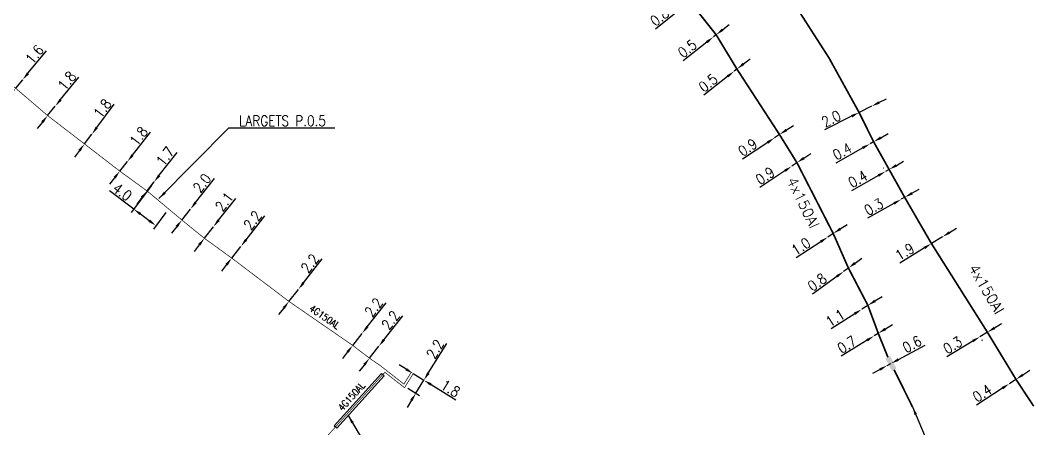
# Model space of a CAD drawing. Header units: millimetres. Extents: x 80000 to 81010, y 144000 to 145002.
# Drawn here: x 80078 to 80223.4, y 144837 to 144895.9 of the extents above; entities that cross this region are included whole.
import ezdxf
from ezdxf.enums import TextEntityAlignment as Align

# ---------------------------------------------------------------- set-up
doc = ezdxf.new("R2010")
doc.units = ezdxf.units.MM
doc.header["$PDMODE"] = 34
doc.linetypes.add('B_ST_AL', pattern=[2000, 1000, 1000])
doc.layers.get('0').update_dxf_attribs({"linetype": 'CONTINUOUS'})
doc.layers.get('Defpoints').update_dxf_attribs({"linetype": 'CONTINUOUS'})
for name, color, linetype in [('B_100', 3, 'CONTINUOUS'), ('B_110', 1, 'CONTINUOUS'), ('B_300', 7, 'CONTINUOUS'), ('B_400', 7, 'CONTINUOUS'), ('B_420', 7, 'CONTINUOUS')]:
    doc.layers.add(name, color=color, linetype=linetype)
doc.styles.add('M_ROMANS', font='ROMANS.shx', dxfattribs={"width": 0.75})
doc.styles.get("Standard").update_dxf_attribs({"font": 'romans.shx', "width": 0.85})
doc.dimstyles.get("Standard").update_dxf_attribs({"dimtxt": 1.5, "dimasz": 1.2, "dimexe": 0.625, "dimexo": 0.625, "dimgap": 0.25, "dimtad": 1, "dimdec": 1, "dimzin": 0, "dimdsep": 46, "dimtxsty": 'Standard', "dimcen": -0.5, "dimadec": 0, "dimazin": 0, "dimtfac": 1, "dimtdec": 1, "dimtmove": 0, "dimatfit": 3, "dimfxl": 0, "dimtolj": 1, "dimtzin": 0, "dimarcsym": 0})

# ---------------------------------------------------------------- blocks, each defined once
blk = doc.blocks.new('*D322')
at = {"layer": 'B_100', "color": 0, "linetype": 'Continuous', "lineweight": -2, "transparency": 16777216}
for p, q in [((80218.2, 144851.55), (80219.23, 144852.17)), ((80217.18, 144850.93), (80216.11, 144850.28)), ((80216.36, 144849.86), (80216.43, 144849.75)), ((80217.43, 144850.5), (80217.5, 144850.4)), ((80215.08, 144849.66), (80211.34, 144847.4))]:
    blk.add_line(p, q, dxfattribs=at)
at = {"layer": 'B_100', "color": 0, "linetype": 'Continuous', "transparency": 16777216}
for points in [[(80218.1, 144851.72), (80218.31, 144851.38), (80217.18, 144850.93)], [(80214.98, 144849.83), (80215.18, 144849.49), (80216.11, 144850.28)]]:
    blk.add_solid(points, dxfattribs=at)
at = {"layer": 'Defpoints', "color": 0, "linetype": 'Continuous', "transparency": 16777216}
for p in [(80216.04, 144850.39), (80216.11, 144850.28), (80217.11, 144851.04)]:
    blk.add_point(p, dxfattribs=at)
at = {"layer": 'B_100', "color": 0, "linetype": 'Continuous', "transparency": 16777216, "insert": (80212.18, 144849.07), "char_height": 1.5, "attachment_point": 5, "rotation": 31.2034}
blk.add_mtext('\\A1;0.3', dxfattribs=at)
blk = doc.blocks.new('*D323')
at = {"layer": 'B_100', "color": 0, "linetype": 'Continuous', "lineweight": -2, "transparency": 16777216}
for p, q in [((80222.29, 144844.8), (80223.29, 144845.46)), ((80221.29, 144844.14), (80220.34, 144843.52)), ((80219.33, 144842.86), (80215.63, 144840.43)), ((80220.67, 144843.01), (80220.68, 144843)), ((80221.62, 144843.64), (80221.63, 144843.62))]:
    blk.add_line(p, q, dxfattribs=at)
at = {"layer": 'B_100', "color": 0, "linetype": 'Continuous', "transparency": 16777216}
for points in [[(80222.18, 144844.97), (80222.4, 144844.64), (80221.29, 144844.14)], [(80219.22, 144843.03), (80219.44, 144842.69), (80220.34, 144843.52)]]:
    blk.add_solid(points, dxfattribs=at)
at = {"layer": 'Defpoints', "color": 0, "linetype": 'Continuous', "transparency": 16777216}
for p in [(80221.28, 144844.16), (80220.33, 144843.53), (80220.34, 144843.52)]:
    blk.add_point(p, dxfattribs=at)
at = {"layer": 'B_100', "color": 0, "linetype": 'Continuous', "transparency": 16777216, "insert": (80216.43, 144842.15), "char_height": 1.5, "attachment_point": 5, "rotation": 33.3209}
blk.add_mtext('\\A1;0.4', dxfattribs=at)
blk = doc.blocks.new('*D324')
at = {"layer": 'B_100', "color": 0, "linetype": 'Continuous', "lineweight": -2, "transparency": 16777216}
for p, q in [((80206.33, 144870.94), (80207.38, 144871.53)), ((80205.29, 144870.36), (80204.79, 144870.08)), ((80205, 144870.87), (80204.98, 144870.9)), ((80203.74, 144869.49), (80199.94, 144867.34))]:
    blk.add_line(p, q, dxfattribs=at)
at = {"layer": 'B_100', "color": 0, "linetype": 'Continuous', "transparency": 16777216}
for points in [[(80203.65, 144869.66), (80203.84, 144869.31), (80204.79, 144870.08)], [(80206.23, 144871.12), (80206.43, 144870.77), (80205.29, 144870.36)]]:
    blk.add_solid(points, dxfattribs=at)
at = {"layer": 'Defpoints', "color": 0, "linetype": 'Continuous', "transparency": 16777216}
for p in [(80204.79, 144870.08), (80204.79, 144870.08), (80205.3, 144870.32)]:
    blk.add_point(p, dxfattribs=at)
at = {"layer": 'B_100', "color": 0, "linetype": 'Continuous', "transparency": 16777216, "insert": (80200.83, 144868.99), "char_height": 1.5, "attachment_point": 5, "rotation": 29.3851}
blk.add_mtext('\\A1;0.3', dxfattribs=at)
blk = doc.blocks.new('*D325')
at = {"layer": 'B_100', "color": 0, "linetype": 'Continuous', "lineweight": -2, "transparency": 16777216}
for p, q in [((80201.85, 144878.95), (80202.9, 144879.54)), ((80199.24, 144877.48), (80195.38, 144875.3)), ((80200.81, 144878.36), (80200.29, 144878.07))]:
    blk.add_line(p, q, dxfattribs=at)
at = {"layer": 'B_100', "color": 0, "linetype": 'Continuous', "transparency": 16777216}
for points in [[(80201.76, 144879.12), (80201.95, 144878.78), (80200.81, 144878.36)], [(80199.15, 144877.65), (80199.34, 144877.31), (80200.29, 144878.07)]]:
    blk.add_solid(points, dxfattribs=at)
at = {"layer": 'Defpoints', "color": 0, "linetype": 'Continuous', "transparency": 16777216}
for p in [(80200.29, 144878.07), (80200.29, 144878.07), (80200.81, 144878.36)]:
    blk.add_point(p, dxfattribs=at)
at = {"layer": 'B_100', "color": 0, "linetype": 'Continuous', "transparency": 16777216, "insert": (80196.3, 144876.97), "char_height": 1.5, "attachment_point": 5, "rotation": 29.3851}
blk.add_mtext('\\A1;0.4', dxfattribs=at)
blk = doc.blocks.new('*D326')
at = {"layer": 'B_100', "color": 0, "linetype": 'Continuous', "lineweight": -2, "transparency": 16777216}
for p, q in [((80202.26, 144874.56), (80202.22, 144874.63)), ((80202.77, 144874.85), (80202.73, 144874.92)), ((80204.09, 144874.96), (80205.13, 144875.55)), ((80201.49, 144873.5), (80197.62, 144871.32)), ((80203.04, 144874.37), (80202.53, 144874.09))]:
    blk.add_line(p, q, dxfattribs=at)
at = {"layer": 'B_100', "color": 0, "linetype": 'Continuous', "transparency": 16777216}
for points in [[(80203.99, 144875.14), (80204.18, 144874.79), (80203.04, 144874.37)], [(80201.39, 144873.67), (80201.58, 144873.32), (80202.53, 144874.09)]]:
    blk.add_solid(points, dxfattribs=at)
at = {"layer": 'Defpoints', "color": 0, "linetype": 'Continuous', "transparency": 16777216}
for p in [(80202.53, 144874.09), (80202.57, 144874.02), (80203.08, 144874.3)]:
    blk.add_point(p, dxfattribs=at)
at = {"layer": 'B_100', "color": 0, "linetype": 'Continuous', "transparency": 16777216, "insert": (80198.54, 144872.99), "char_height": 1.5, "attachment_point": 5, "rotation": 29.3851}
blk.add_mtext('\\A1;0.4', dxfattribs=at)
blk = doc.blocks.new('*D592')
at = {"layer": 'B_100', "color": 0, "linetype": 'Continuous', "lineweight": -2, "transparency": 16777216}
for p, q in [((80200.51, 144883.47), (80198.72, 144882.58)), ((80201.58, 144884.01), (80202.65, 144884.55)), ((80197.65, 144882.04), (80193.74, 144880.08))]:
    blk.add_line(p, q, dxfattribs=at)
at = {"layer": 'B_100', "color": 0, "linetype": 'Continuous', "transparency": 16777216}
for points in [[(80201.49, 144884.19), (80201.67, 144883.83), (80200.51, 144883.47)], [(80197.56, 144882.22), (80197.74, 144881.86), (80198.72, 144882.58)]]:
    blk.add_solid(points, dxfattribs=at)
at = {"layer": 'Defpoints', "color": 0, "linetype": 'Continuous', "transparency": 16777216}
for p in [(80200.51, 144883.47), (80200.51, 144883.47), (80198.72, 144882.58)]:
    blk.add_point(p, dxfattribs=at)
at = {"layer": 'B_100', "color": 0, "linetype": 'Continuous', "transparency": 16777216, "insert": (80194.71, 144881.68), "char_height": 1.5, "attachment_point": 5, "rotation": 26.655}
blk.add_mtext('\\A1;2.0', dxfattribs=at)
blk = doc.blocks.new('*D593')
at = {"layer": 'B_100', "color": 0, "linetype": 'Continuous', "lineweight": -2, "transparency": 16777216}
for p, q in [((80211.73, 144865.3), (80212.75, 144865.93)), ((80210.71, 144864.67), (80209.13, 144863.7)), ((80208.11, 144863.07), (80204.57, 144860.9))]:
    blk.add_line(p, q, dxfattribs=at)
at = {"layer": 'B_100', "color": 0, "linetype": 'Continuous', "transparency": 16777216}
for points in [[(80211.63, 144865.47), (80211.84, 144865.13), (80210.71, 144864.67)], [(80208.01, 144863.24), (80208.22, 144862.9), (80209.13, 144863.7)]]:
    blk.add_solid(points, dxfattribs=at)
at = {"layer": 'Defpoints', "color": 0, "linetype": 'Continuous', "transparency": 16777216}
for p in [(80210.71, 144864.67), (80210.71, 144864.67), (80209.13, 144863.7)]:
    blk.add_point(p, dxfattribs=at)
at = {"layer": 'B_100', "color": 0, "linetype": 'Continuous', "transparency": 16777216, "insert": (80205.29, 144862.52), "char_height": 1.5, "attachment_point": 5, "rotation": 31.5682}
blk.add_mtext('\\A1;1.9', dxfattribs=at)
blk = doc.blocks.new('*D610')
at = {"layer": 'B_100', "color": 0, "linetype": 'Continuous', "lineweight": -2, "transparency": 16777216}
for p, q in [((80175.3, 144899.32), (80176.24, 144900.08)), ((80173.36, 144898.55), (80173.36, 144898.55)), ((80174.37, 144898.57), (80173.75, 144898.07)), ((80173.98, 144899.06), (80173.98, 144899.06)), ((80172.82, 144897.31), (80169.42, 144894.56))]:
    blk.add_line(p, q, dxfattribs=at)
at = {"layer": 'B_100', "color": 0, "linetype": 'Continuous', "transparency": 16777216}
for points in [[(80175.18, 144899.48), (80175.43, 144899.17), (80174.37, 144898.57)], [(80172.69, 144897.47), (80172.94, 144897.16), (80173.75, 144898.07)]]:
    blk.add_solid(points, dxfattribs=at)
at = {"layer": 'Defpoints', "color": 0, "linetype": 'Continuous', "transparency": 16777216}
for p in [(80173.75, 144898.07), (80173.75, 144898.07), (80174.37, 144898.57)]:
    blk.add_point(p, dxfattribs=at)
at = {"layer": 'B_100', "color": 0, "linetype": 'Continuous', "transparency": 16777216, "insert": (80170.02, 144896.34), "char_height": 1.5, "attachment_point": 5, "rotation": 38.961}
blk.add_mtext('\\A1;0.8', dxfattribs=at)
blk = doc.blocks.new('*D611')
at = {"layer": 'B_100', "color": 0, "linetype": 'Continuous', "lineweight": -2, "transparency": 16777216}
for p, q in [((80182.09, 144889.57), (80183.03, 144890.32)), ((80179.81, 144887.78), (80176.37, 144885.08)), ((80181.15, 144888.83), (80180.75, 144888.52))]:
    blk.add_line(p, q, dxfattribs=at)
at = {"layer": 'B_100', "color": 0, "linetype": 'Continuous', "transparency": 16777216}
for points in [[(80181.97, 144889.73), (80182.21, 144889.42), (80181.15, 144888.83)], [(80179.69, 144887.94), (80179.93, 144887.62), (80180.75, 144888.52)]]:
    blk.add_solid(points, dxfattribs=at)
at = {"layer": 'Defpoints', "color": 0, "linetype": 'Continuous', "transparency": 16777216}
for p in [(80180.75, 144888.52), (80180.75, 144888.52), (80181.15, 144888.83)]:
    blk.add_point(p, dxfattribs=at)
at = {"layer": 'B_100', "color": 0, "linetype": 'Continuous', "transparency": 16777216, "insert": (80177, 144886.84), "char_height": 1.5, "attachment_point": 5, "rotation": 38.1907}
blk.add_mtext('\\A1;0.5', dxfattribs=at)
blk = doc.blocks.new('*D612')
at = {"layer": 'B_100', "color": 0, "linetype": 'Continuous', "lineweight": -2, "transparency": 16777216}
for p, q in [((80179.1, 144894.51), (80180.04, 144895.25)), ((80178.16, 144893.77), (80177.76, 144893.46)), ((80176.82, 144892.72), (80173.39, 144890.02))]:
    blk.add_line(p, q, dxfattribs=at)
at = {"layer": 'B_100', "color": 0, "linetype": 'Continuous', "transparency": 16777216}
for points in [[(80176.7, 144892.88), (80176.94, 144892.56), (80177.76, 144893.46)], [(80178.98, 144894.67), (80179.22, 144894.36), (80178.16, 144893.77)]]:
    blk.add_solid(points, dxfattribs=at)
at = {"layer": 'Defpoints', "color": 0, "linetype": 'Continuous', "transparency": 16777216}
for p in [(80177.76, 144893.46), (80177.76, 144893.46), (80178.16, 144893.77)]:
    blk.add_point(p, dxfattribs=at)
at = {"layer": 'B_100', "color": 0, "linetype": 'Continuous', "transparency": 16777216, "insert": (80174.01, 144891.78), "char_height": 1.5, "attachment_point": 5, "rotation": 38.1907}
blk.add_mtext('\\A1;0.5', dxfattribs=at)
blk = doc.blocks.new('*D613')
at = {"layer": 'B_100', "color": 0, "linetype": 'Continuous', "lineweight": -2, "transparency": 16777216}
for p, q in [((80188.27, 144880.06), (80189.27, 144880.73)), ((80187.27, 144879.4), (80186.56, 144878.93)), ((80185.57, 144878.26), (80181.95, 144875.85))]:
    blk.add_line(p, q, dxfattribs=at)
at = {"layer": 'B_100', "color": 0, "linetype": 'Continuous', "transparency": 16777216}
for points in [[(80185.45, 144878.43), (80185.68, 144878.09), (80186.56, 144878.93)], [(80188.16, 144880.23), (80188.38, 144879.9), (80187.27, 144879.4)]]:
    blk.add_solid(points, dxfattribs=at)
at = {"layer": 'Defpoints', "color": 0, "linetype": 'Continuous', "transparency": 16777216}
for p in [(80186.56, 144878.93), (80186.56, 144878.93), (80187.27, 144879.4)]:
    blk.add_point(p, dxfattribs=at)
at = {"layer": 'B_100', "color": 0, "linetype": 'Continuous', "transparency": 16777216, "insert": (80182.69, 144877.55), "char_height": 1.5, "attachment_point": 5, "rotation": 33.6677}
blk.add_mtext('\\A1;0.9', dxfattribs=at)
blk = doc.blocks.new('*D614')
at = {"layer": 'B_100', "color": 0, "linetype": 'Continuous', "lineweight": -2, "transparency": 16777216}
for p, q in [((80190.78, 144876.02), (80191.77, 144876.69)), ((80189.78, 144875.35), (80189.04, 144874.84)), ((80188.04, 144874.17), (80184.46, 144871.77))]:
    blk.add_line(p, q, dxfattribs=at)
at = {"layer": 'B_100', "color": 0, "linetype": 'Continuous', "transparency": 16777216}
for points in [[(80190.67, 144876.18), (80190.89, 144875.85), (80189.78, 144875.35)], [(80187.93, 144874.34), (80188.15, 144874.01), (80189.04, 144874.84)]]:
    blk.add_solid(points, dxfattribs=at)
at = {"layer": 'Defpoints', "color": 0, "linetype": 'Continuous', "transparency": 16777216}
for p in [(80189.04, 144874.84), (80189.04, 144874.84), (80189.78, 144875.35)]:
    blk.add_point(p, dxfattribs=at)
at = {"layer": 'B_100', "color": 0, "linetype": 'Continuous', "transparency": 16777216, "insert": (80185.2, 144873.46), "char_height": 1.5, "attachment_point": 5, "rotation": 33.953}
blk.add_mtext('\\A1;0.9', dxfattribs=at)
blk = doc.blocks.new('*D615')
at = {"layer": 'B_100', "color": 0, "linetype": 'Continuous', "lineweight": -2, "transparency": 16777216}
for p, q in [((80196.01, 144865.81), (80197.01, 144866.46)), ((80195, 144865.15), (80194.21, 144864.63)), ((80193.21, 144863.97), (80189.65, 144861.64))]:
    blk.add_line(p, q, dxfattribs=at)
at = {"layer": 'B_100', "color": 0, "linetype": 'Continuous', "transparency": 16777216}
for points in [[(80195.9, 144865.97), (80196.12, 144865.64), (80195, 144865.15)], [(80193.1, 144864.14), (80193.32, 144863.8), (80194.21, 144864.63)]]:
    blk.add_solid(points, dxfattribs=at)
at = {"layer": 'Defpoints', "color": 0, "linetype": 'Continuous', "transparency": 16777216}
for p in [(80194.21, 144864.63), (80194.21, 144864.63), (80195, 144865.15)]:
    blk.add_point(p, dxfattribs=at)
at = {"layer": 'B_100', "color": 0, "linetype": 'Continuous', "transparency": 16777216, "insert": (80190.35, 144863.29), "char_height": 1.5, "attachment_point": 5, "rotation": 33.2729}
blk.add_mtext('\\A1;1.0', dxfattribs=at)
blk = doc.blocks.new('*D616')
at = {"layer": 'B_100', "color": 0, "linetype": 'Continuous', "lineweight": -2, "transparency": 16777216}
for p, q in [((80198.15, 144860.89), (80199.12, 144861.6)), ((80197.18, 144860.18), (80196.5, 144859.68)), ((80195.53, 144858.97), (80192.01, 144856.39))]:
    blk.add_line(p, q, dxfattribs=at)
at = {"layer": 'B_100', "color": 0, "linetype": 'Continuous', "transparency": 16777216}
for points in [[(80198.03, 144861.05), (80198.27, 144860.73), (80197.18, 144860.18)], [(80195.41, 144859.13), (80195.65, 144858.81), (80196.5, 144859.68)]]:
    blk.add_solid(points, dxfattribs=at)
at = {"layer": 'Defpoints', "color": 0, "linetype": 'Continuous', "transparency": 16777216}
for p in [(80197.18, 144860.18), (80196.5, 144859.68), (80196.5, 144859.68)]:
    blk.add_point(p, dxfattribs=at)
at = {"layer": 'B_100', "color": 0, "linetype": 'Continuous', "transparency": 16777216, "insert": (80192.69, 144858.13), "char_height": 1.5, "attachment_point": 5, "rotation": 36.2303}
blk.add_mtext('\\A1;0.8', dxfattribs=at)
blk = doc.blocks.new('*D617')
at = {"layer": 'B_100', "color": 0, "linetype": 'Continuous', "lineweight": -2, "transparency": 16777216}
for p, q in [((80204.37, 144846.99), (80208.21, 144849.07)), ((80201.73, 144845.57), (80200.67, 144845)), ((80202.78, 144846.14), (80203.31, 144846.42))]:
    blk.add_line(p, q, dxfattribs=at)
at = {"layer": 'B_100', "color": 0, "linetype": 'Continuous', "transparency": 16777216}
for points in [[(80204.27, 144847.17), (80204.46, 144846.82), (80203.31, 144846.42)], [(80201.63, 144845.74), (80201.82, 144845.39), (80202.78, 144846.14)]]:
    blk.add_solid(points, dxfattribs=at)
at = {"layer": 'Defpoints', "color": 0, "linetype": 'Continuous', "transparency": 16777216}
for p in [(80202.78, 144846.14), (80203.31, 144846.42), (80203.31, 144846.42)]:
    blk.add_point(p, dxfattribs=at)
at = {"layer": 'B_100', "color": 0, "linetype": 'Continuous', "transparency": 16777216, "insert": (80206.34, 144849.2), "char_height": 1.5, "attachment_point": 5, "rotation": 28.3728}
blk.add_mtext('\\A1;0.6', dxfattribs=at)
blk = doc.blocks.new('*D618')
at = {"layer": 'B_100', "color": 0, "linetype": 'Continuous', "lineweight": -2, "transparency": 16777216}
for p, q in [((80202.5, 144851.4), (80203.52, 144852.03)), ((80199.86, 144849.77), (80196.14, 144847.46)), ((80201.48, 144850.77), (80200.88, 144850.4))]:
    blk.add_line(p, q, dxfattribs=at)
at = {"layer": 'B_100', "color": 0, "linetype": 'Continuous', "transparency": 16777216}
for points in [[(80202.39, 144851.57), (80202.6, 144851.23), (80201.48, 144850.77)], [(80199.76, 144849.94), (80199.97, 144849.6), (80200.88, 144850.4)]]:
    blk.add_solid(points, dxfattribs=at)
at = {"layer": 'Defpoints', "color": 0, "linetype": 'Continuous', "transparency": 16777216}
for p in [(80200.88, 144850.4), (80200.88, 144850.4), (80201.48, 144850.77)]:
    blk.add_point(p, dxfattribs=at)
at = {"layer": 'B_100', "color": 0, "linetype": 'Continuous', "transparency": 16777216, "insert": (80196.97, 144849.15), "char_height": 1.5, "attachment_point": 5, "rotation": 31.7706}
blk.add_mtext('\\A1;0.7', dxfattribs=at)
blk = doc.blocks.new('*D619')
at = {"layer": 'B_100', "color": 0, "linetype": 'Continuous', "lineweight": -2, "transparency": 16777216}
for p, q in [((80201, 144855.44), (80202.02, 144856.08)), ((80199.99, 144854.79), (80199.1, 144854.23)), ((80198.09, 144853.59), (80194.7, 144851.44))]:
    blk.add_line(p, q, dxfattribs=at)
at = {"layer": 'B_100', "color": 0, "linetype": 'Continuous', "transparency": 16777216}
for points in [[(80200.89, 144855.6), (80201.11, 144855.27), (80199.99, 144854.79)], [(80197.98, 144853.76), (80198.2, 144853.42), (80199.1, 144854.23)]]:
    blk.add_solid(points, dxfattribs=at)
at = {"layer": 'Defpoints', "color": 0, "linetype": 'Continuous', "transparency": 16777216}
for p in [(80199.1, 144854.23), (80199.1, 144854.23), (80199.99, 144854.79)]:
    blk.add_point(p, dxfattribs=at)
at = {"layer": 'B_100', "color": 0, "linetype": 'Continuous', "transparency": 16777216, "insert": (80195.28, 144852.99), "char_height": 1.5, "attachment_point": 5, "rotation": 32.383}
blk.add_mtext('\\A1;1.1', dxfattribs=at)
blk = doc.blocks.new('B_300_03')
at = {"color": 0, "linetype": 'Continuous'}
blk.add_solid([(-1, 0.75), (-1, 0), (1, 0.75), (1, 0)], dxfattribs=at)
at = {"color": 0, "linetype": 'Continuous', "style": 'M_ROMANS', "width": 0.75, "flags": 3}
for tag, p in [('DEF_LEG', (0, -4.25)), ('DEF_COUP', (0, -6.75)), ('DEF_TYPE', (0, -9.25))]:
    blk.add_attdef(tag, text='', height=1.2, dxfattribs=at).set_placement(p, align=Align.MIDDLE)
blk = doc.blocks.new('*D1706')
at = {"layer": 'B_110', "color": 0, "linetype": 'Continuous', "lineweight": -2, "transparency": 16777216}
for p, q in [((80079.16, 144888.23), (80081.82, 144891.47)), ((80077.39, 144886.07), (80078.4, 144887.3)), ((80076.62, 144885.14), (80075.86, 144884.21))]:
    blk.add_line(p, q, dxfattribs=at)
at = {"layer": 'B_110', "color": 0, "linetype": 'Continuous', "transparency": 16777216}
for points in [[(80079.01, 144888.36), (80079.32, 144888.1), (80078.4, 144887.3)], [(80076.47, 144885.27), (80076.78, 144885.01), (80077.39, 144886.07)]]:
    blk.add_solid(points, dxfattribs=at)
at = {"layer": 'Defpoints', "color": 0, "linetype": 'Continuous', "transparency": 16777216}
for p in [(80077.39, 144886.07), (80078.4, 144887.3), (80078.4, 144887.3)]:
    blk.add_point(p, dxfattribs=at)
at = {"layer": 'B_110', "color": 0, "linetype": 'Continuous', "transparency": 16777216, "insert": (80080.1, 144890.95), "char_height": 1.5, "attachment_point": 5, "rotation": 50.5893}
blk.add_mtext('\\A1;1.6', dxfattribs=at)
blk = doc.blocks.new('*D1707')
at = {"layer": 'B_110', "color": 0, "linetype": 'Continuous', "lineweight": -2, "transparency": 16777216}
for p, q in [((80083.84, 144884.43), (80086.48, 144887.68)), ((80081.99, 144882.13), (80083.09, 144883.49)), ((80081.23, 144881.2), (80080.48, 144880.27))]:
    blk.add_line(p, q, dxfattribs=at)
at = {"layer": 'B_110', "color": 0, "linetype": 'Continuous', "transparency": 16777216}
for points in [[(80083.69, 144884.55), (80084, 144884.3), (80083.09, 144883.49)], [(80081.08, 144881.33), (80081.39, 144881.07), (80081.99, 144882.13)]]:
    blk.add_solid(points, dxfattribs=at)
at = {"layer": 'Defpoints', "color": 0, "linetype": 'Continuous', "transparency": 16777216}
for p in [(80083.09, 144883.49), (80083.09, 144883.49), (80081.99, 144882.13)]:
    blk.add_point(p, dxfattribs=at)
at = {"layer": 'B_110', "color": 0, "linetype": 'Continuous', "transparency": 16777216, "insert": (80084.76, 144887.15), "char_height": 1.5, "attachment_point": 5, "rotation": 51.0123}
blk.add_mtext('\\A1;1.8', dxfattribs=at)
blk = doc.blocks.new('*D1708')
at = {"layer": 'B_110', "color": 0, "linetype": 'Continuous', "lineweight": -2, "transparency": 16777216}
for p, q in [((80089.06, 144880.41), (80091.58, 144883.76)), ((80087.29, 144878.05), (80088.34, 144879.45)), ((80086.57, 144877.09), (80085.85, 144876.13))]:
    blk.add_line(p, q, dxfattribs=at)
at = {"layer": 'B_110', "color": 0, "linetype": 'Continuous', "transparency": 16777216}
for points in [[(80088.9, 144880.53), (80089.22, 144880.29), (80088.34, 144879.45)], [(80086.41, 144877.21), (80086.73, 144876.97), (80087.29, 144878.05)]]:
    blk.add_solid(points, dxfattribs=at)
at = {"layer": 'Defpoints', "color": 0, "linetype": 'Continuous', "transparency": 16777216}
for p in [(80088.34, 144879.45), (80088.34, 144879.45), (80087.29, 144878.05)]:
    blk.add_point(p, dxfattribs=at)
at = {"layer": 'B_110', "color": 0, "linetype": 'Continuous', "transparency": 16777216, "insert": (80089.88, 144883.16), "char_height": 1.5, "attachment_point": 5, "rotation": 53.1213}
blk.add_mtext('\\A1;1.8', dxfattribs=at)
blk = doc.blocks.new('*D1709')
at = {"layer": 'B_110', "color": 0, "linetype": 'Continuous', "lineweight": -2, "transparency": 16777216}
for p, q in [((80094.2, 144876.45), (80096.8, 144879.74)), ((80092.37, 144874.13), (80093.46, 144875.51)), ((80091.63, 144873.19), (80090.89, 144872.25))]:
    blk.add_line(p, q, dxfattribs=at)
at = {"layer": 'B_110', "color": 0, "linetype": 'Continuous', "transparency": 16777216}
for points in [[(80094.05, 144876.57), (80094.36, 144876.32), (80093.46, 144875.51)], [(80091.47, 144873.32), (80091.79, 144873.07), (80092.37, 144874.13)]]:
    blk.add_solid(points, dxfattribs=at)
at = {"layer": 'Defpoints', "color": 0, "linetype": 'Continuous', "transparency": 16777216}
for p in [(80093.46, 144875.51), (80093.46, 144875.51), (80092.37, 144874.13)]:
    blk.add_point(p, dxfattribs=at)
at = {"layer": 'B_110', "color": 0, "linetype": 'Continuous', "transparency": 16777216, "insert": (80095.09, 144879.18), "char_height": 1.5, "attachment_point": 5, "rotation": 51.6732}
blk.add_mtext('\\A1;1.8', dxfattribs=at)
blk = doc.blocks.new('*D1710')
at = {"layer": 'B_110', "color": 0, "linetype": 'Continuous', "lineweight": -2, "transparency": 16777216}
for p, q in [((80098.04, 144873.53), (80100.61, 144876.83)), ((80096.29, 144871.28), (80097.3, 144872.58)), ((80095.55, 144870.33), (80094.82, 144869.38))]:
    blk.add_line(p, q, dxfattribs=at)
at = {"layer": 'B_110', "color": 0, "linetype": 'Continuous', "transparency": 16777216}
for points in [[(80097.88, 144873.65), (80098.2, 144873.4), (80097.3, 144872.58)], [(80095.39, 144870.45), (80095.71, 144870.21), (80096.29, 144871.28)]]:
    blk.add_solid(points, dxfattribs=at)
at = {"layer": 'Defpoints', "color": 0, "linetype": 'Continuous', "transparency": 16777216}
for p in [(80097.3, 144872.58), (80097.3, 144872.58), (80096.29, 144871.28)]:
    blk.add_point(p, dxfattribs=at)
at = {"layer": 'B_110', "color": 0, "linetype": 'Continuous', "transparency": 16777216, "insert": (80098.9, 144876.27), "char_height": 1.5, "attachment_point": 5, "rotation": 52.1266}
blk.add_mtext('\\A1;1.7', dxfattribs=at)
blk = doc.blocks.new('*D1711')
at = {"layer": 'B_420', "color": 0, "linetype": 'Continuous', "lineweight": -2, "transparency": 16777216}
for p, q in [((80096.93, 144872.08), (80094, 144868.17)), ((80094.37, 144868.67), (80090.87, 144871.29)), ((80096.61, 144866.99), (80095.33, 144867.95)), ((80099.01, 144868.19), (80097.2, 144865.77))]:
    blk.add_line(p, q, dxfattribs=at)
at = {"layer": 'B_420', "color": 0, "linetype": 'Continuous', "transparency": 16777216}
for points in [[(80095.45, 144868.11), (80095.21, 144867.79), (80094.37, 144868.67)], [(80096.73, 144867.15), (80096.49, 144866.83), (80097.57, 144866.27)]]:
    blk.add_solid(points, dxfattribs=at)
at = {"layer": 'Defpoints', "color": 0, "linetype": 'Continuous', "transparency": 16777216}
for p in [(80097.3, 144872.58), (80094.37, 144868.67), (80099.38, 144868.69)]:
    blk.add_point(p, dxfattribs=at)
at = {"layer": 'B_420', "color": 0, "linetype": 'Continuous', "transparency": 16777216, "insert": (80092.74, 144871.14), "char_height": 1.5, "attachment_point": 5, "rotation": 323.1724}
blk.add_mtext('\\A1;4.0', dxfattribs=at)
blk = doc.blocks.new('*D1712')
at = {"layer": 'B_110', "color": 0, "linetype": 'Continuous', "lineweight": -2, "transparency": 16777216}
for p, q in [((80103.27, 144869.61), (80105.97, 144873.05)), ((80101.3, 144867.09), (80102.53, 144868.66)), ((80100.55, 144866.15), (80099.81, 144865.2))]:
    blk.add_line(p, q, dxfattribs=at)
at = {"layer": 'B_110', "color": 0, "linetype": 'Continuous', "transparency": 16777216}
for points in [[(80103.11, 144869.73), (80103.43, 144869.49), (80102.53, 144868.66)], [(80100.4, 144866.27), (80100.71, 144866.02), (80101.3, 144867.09)]]:
    blk.add_solid(points, dxfattribs=at)
at = {"layer": 'Defpoints', "color": 0, "linetype": 'Continuous', "transparency": 16777216}
for p in [(80102.53, 144868.66), (80102.53, 144868.66), (80101.3, 144867.09)]:
    blk.add_point(p, dxfattribs=at)
at = {"layer": 'B_110', "color": 0, "linetype": 'Continuous', "transparency": 16777216, "insert": (80104.2, 144872.42), "char_height": 1.5, "attachment_point": 5, "rotation": 51.8933}
blk.add_mtext('\\A1;2.0', dxfattribs=at)
blk = doc.blocks.new('*D1713')
at = {"layer": 'B_110', "color": 0, "linetype": 'Continuous', "lineweight": -2, "transparency": 16777216}
for p, q in [((80106.57, 144867.06), (80109.05, 144870.21)), ((80104.54, 144864.46), (80105.83, 144866.12)), ((80103.8, 144863.52), (80103.06, 144862.58))]:
    blk.add_line(p, q, dxfattribs=at)
at = {"layer": 'B_110', "color": 0, "linetype": 'Continuous', "transparency": 16777216}
for points in [[(80106.42, 144867.18), (80106.73, 144866.94), (80105.83, 144866.12)], [(80103.64, 144863.64), (80103.96, 144863.4), (80104.54, 144864.46)]]:
    blk.add_solid(points, dxfattribs=at)
at = {"layer": 'Defpoints', "color": 0, "linetype": 'Continuous', "transparency": 16777216}
for p in [(80105.83, 144866.12), (80105.83, 144866.12), (80104.54, 144864.46)]:
    blk.add_point(p, dxfattribs=at)
at = {"layer": 'B_110', "color": 0, "linetype": 'Continuous', "transparency": 16777216, "insert": (80107.39, 144869.73), "char_height": 1.5, "attachment_point": 5, "rotation": 51.8933}
blk.add_mtext('\\A1;2.1', dxfattribs=at)
blk = doc.blocks.new('*D1714')
at = {"layer": 'B_110', "color": 0, "linetype": 'Continuous', "lineweight": -2, "transparency": 16777216}
for p, q in [((80110.53, 144864.25), (80113.23, 144867.69)), ((80108.47, 144861.61), (80109.79, 144863.3)), ((80107.73, 144860.67), (80106.99, 144859.72))]:
    blk.add_line(p, q, dxfattribs=at)
at = {"layer": 'B_110', "color": 0, "linetype": 'Continuous', "transparency": 16777216}
for points in [[(80110.38, 144864.37), (80110.69, 144864.13), (80109.79, 144863.3)], [(80107.57, 144860.79), (80107.89, 144860.54), (80108.47, 144861.61)]]:
    blk.add_solid(points, dxfattribs=at)
at = {"layer": 'Defpoints', "color": 0, "linetype": 'Continuous', "transparency": 16777216}
for p in [(80109.79, 144863.3), (80109.79, 144863.3), (80108.47, 144861.61)]:
    blk.add_point(p, dxfattribs=at)
at = {"layer": 'B_110', "color": 0, "linetype": 'Continuous', "transparency": 16777216, "insert": (80111.46, 144867.06), "char_height": 1.5, "attachment_point": 5, "rotation": 51.9459}
blk.add_mtext('\\A1;2.2', dxfattribs=at)
blk = doc.blocks.new('*D1715')
at = {"layer": 'B_110', "color": 0, "linetype": 'Continuous', "lineweight": -2, "transparency": 16777216}
for p, q in [((80118.8, 144858.05), (80121.49, 144861.49)), ((80116.7, 144855.37), (80118.06, 144857.1)), ((80115.96, 144854.42), (80115.22, 144853.48))]:
    blk.add_line(p, q, dxfattribs=at)
at = {"layer": 'B_110', "color": 0, "linetype": 'Continuous', "transparency": 16777216}
for points in [[(80118.64, 144858.17), (80118.95, 144857.92), (80118.06, 144857.1)], [(80115.81, 144854.54), (80116.12, 144854.3), (80116.7, 144855.37)]]:
    blk.add_solid(points, dxfattribs=at)
at = {"layer": 'Defpoints', "color": 0, "linetype": 'Continuous', "transparency": 16777216}
for p in [(80118.06, 144857.1), (80118.06, 144857.1), (80116.7, 144855.37)]:
    blk.add_point(p, dxfattribs=at)
at = {"layer": 'B_110', "color": 0, "linetype": 'Continuous', "transparency": 16777216, "insert": (80119.72, 144860.86), "char_height": 1.5, "attachment_point": 5, "rotation": 51.9824}
blk.add_mtext('\\A1;2.2', dxfattribs=at)
blk = doc.blocks.new('*D1716')
at = {"layer": 'B_110', "color": 0, "linetype": 'Continuous', "lineweight": -2, "transparency": 16777216}
for p, q in [((80127.97, 144851.71), (80130.67, 144855.16)), ((80125.88, 144849.03), (80127.23, 144850.77)), ((80125.14, 144848.09), (80124.4, 144847.14))]:
    blk.add_line(p, q, dxfattribs=at)
at = {"layer": 'B_110', "color": 0, "linetype": 'Continuous', "transparency": 16777216}
for points in [[(80127.82, 144851.84), (80128.13, 144851.59), (80127.23, 144850.77)], [(80124.98, 144848.21), (80125.3, 144847.97), (80125.88, 144849.03)]]:
    blk.add_solid(points, dxfattribs=at)
at = {"layer": 'Defpoints', "color": 0, "linetype": 'Continuous', "transparency": 16777216}
for p in [(80127.23, 144850.77), (80127.23, 144850.77), (80125.88, 144849.03)]:
    blk.add_point(p, dxfattribs=at)
at = {"layer": 'B_110', "color": 0, "linetype": 'Continuous', "transparency": 16777216, "insert": (80128.9, 144854.52), "char_height": 1.5, "attachment_point": 5, "rotation": 51.9824}
blk.add_mtext('\\A1;2.2', dxfattribs=at)
blk = doc.blocks.new('*D1717')
at = {"layer": 'B_110', "color": 0, "linetype": 'Continuous', "lineweight": -2, "transparency": 16777216}
for p, q in [((80130.38, 144849.86), (80133.07, 144853.31)), ((80128.29, 144847.19), (80129.64, 144848.92)), ((80127.55, 144846.24), (80126.81, 144845.3))]:
    blk.add_line(p, q, dxfattribs=at)
at = {"layer": 'B_110', "color": 0, "linetype": 'Continuous', "transparency": 16777216}
for points in [[(80130.22, 144849.99), (80130.54, 144849.74), (80129.64, 144848.92)], [(80127.39, 144846.36), (80127.7, 144846.12), (80128.29, 144847.19)]]:
    blk.add_solid(points, dxfattribs=at)
at = {"layer": 'Defpoints', "color": 0, "linetype": 'Continuous', "transparency": 16777216}
for p in [(80129.64, 144848.92), (80129.64, 144848.92), (80128.29, 144847.19)]:
    blk.add_point(p, dxfattribs=at)
at = {"layer": 'B_110', "color": 0, "linetype": 'Continuous', "transparency": 16777216, "insert": (80131.31, 144852.68), "char_height": 1.5, "attachment_point": 5, "rotation": 51.9824}
blk.add_mtext('\\A1;2.2', dxfattribs=at)
blk = doc.blocks.new('*D1718')
at = {"layer": 'B_110', "color": 0, "linetype": 'Continuous', "lineweight": -2, "transparency": 16777216}
for p, q in [((80133.56, 144845.6), (80132.54, 144846.23)), ((80134.58, 144844.97), (80136.12, 144844.02)), ((80137.14, 144843.39), (80140.7, 144841.19))]:
    blk.add_line(p, q, dxfattribs=at)
at = {"layer": 'B_110', "color": 0, "linetype": 'Continuous', "transparency": 16777216}
for points in [[(80133.67, 144845.77), (80133.46, 144845.43), (80134.58, 144844.97)], [(80137.24, 144843.56), (80137.03, 144843.22), (80136.12, 144844.02)]]:
    blk.add_solid(points, dxfattribs=at)
at = {"layer": 'Defpoints', "color": 0, "linetype": 'Continuous', "transparency": 16777216}
for p in [(80134.58, 144844.97), (80136.12, 144844.02), (80136.12, 144844.02)]:
    blk.add_point(p, dxfattribs=at)
at = {"layer": 'B_110', "color": 0, "linetype": 'Continuous', "transparency": 16777216, "insert": (80139.95, 144842.83), "char_height": 1.5, "attachment_point": 5, "rotation": 328.2866}
blk.add_mtext('\\A1;1.8', dxfattribs=at)
blk = doc.blocks.new('*D1719')
at = {"layer": 'B_110', "color": 0, "linetype": 'Continuous', "lineweight": -2, "transparency": 16777216}
for p, q in [((80136.75, 144845.04), (80139.4, 144849.33)), ((80134.96, 144842.15), (80136.12, 144844.02)), ((80133.82, 144842.85), (80135.49, 144841.82)), ((80134.33, 144841.13), (80133.7, 144840.11))]:
    blk.add_line(p, q, dxfattribs=at)
at = {"layer": 'B_110', "color": 0, "linetype": 'Continuous', "transparency": 16777216}
for points in [[(80136.58, 144845.15), (80136.92, 144844.94), (80136.12, 144844.02)], [(80134.16, 144841.24), (80134.5, 144841.03), (80134.96, 144842.15)]]:
    blk.add_solid(points, dxfattribs=at)
at = {"layer": 'Defpoints', "color": 0, "linetype": 'Continuous', "transparency": 16777216}
for p in [(80136.12, 144844.02), (80136.12, 144844.02), (80133.29, 144843.18)]:
    blk.add_point(p, dxfattribs=at)
at = {"layer": 'B_110', "color": 0, "linetype": 'Continuous', "transparency": 16777216, "insert": (80137.71, 144848.51), "char_height": 1.5, "attachment_point": 5, "rotation": 58.2866}
blk.add_mtext('\\A1;2.2', dxfattribs=at)

msp = doc.modelspace()

# ---------------------------------------------------------------- linework, layer by layer
at = {"layer": 'B_100', "linetype": 'B_ST_AL', "const_width": 0.25, "flags": 128}
for points in [[(80202.87, 144847.32), (80201.48, 144850.77), (80199.99, 144854.79), (80197.18, 144860.18), (80195, 144865.15), (80189.78, 144875.35), (80187.27, 144879.4), (80181.15, 144888.83), (80178.16, 144893.77), (80174.37, 144898.57), (80165.22, 144909.51), (80162.15, 144912.67), (80158.38, 144915.89), (80154.95, 144918.73), (80145.24, 144928.93), (80141.81, 144932.31, 0.368121), (80140.24, 144932.17)], [(80223.84, 144840.27), (80221.28, 144844.16), (80217.11, 144851.04), (80209.13, 144863.7), (80205.3, 144870.32), (80203.08, 144874.3), (80200.81, 144878.36), (80198.72, 144882.58), (80194.39, 144890.44), (80188.35, 144899.86), (80185.64, 144903.54), (80183.01, 144906.3), (80179.44, 144910.38), (80175.6, 144914.93), (80172.03, 144918.9), (80168.88, 144923), (80165.37, 144926.86, -0.198062), (80164.78, 144929.44, 0.157598), (80164.93, 144930.15, -0.066391), (80165.34, 144932.49, 0.101618), (80165.34, 144932.49)]]:
    msp.add_lwpolyline(points, format="xyb", dxfattribs=at)
msp.add_lwpolyline([(80203.75, 144845.53), (80206.4, 144840.18)], dxfattribs=at)
at = {"layer": 'B_110', "linetype": 'B_ST_AL', "flags": 128}
msp.add_lwpolyline([(80134.29, 144845.15, 0.1, 0.1, 0), (80133.24, 144843.46, 0.1, 0.1, 0), (80129.92, 144846.06, 0.1, 0.1, 0), (80128.29, 144847.19, 0.1, 0.1, 0), (80125.88, 144849.03, 0.1, 0.1, 0), (80116.7, 144855.37, 0.1, 0.1, 0), (80108.47, 144861.61, 0.1, 0.1, 0), (80104.54, 144864.46, 0.1, 0.1, 0), (80101.3, 144867.09, 0.1, 0.1, 0), (80096.29, 144871.28, 0.1, 0.1, 0), (80092.37, 144874.13, 0.1, 0.1, 0), (80087.29, 144878.05, 0.1, 0.1, 0), (80081.99, 144882.13, 0.1, 0.1, 0), (80077.39, 144886.07, 0.1, 0.1, 0), (80072.99, 144889.6, 0.1, 0.1, 0), (80068.81, 144892.81, 0.1, 0.1, 0), (80065.96, 144895.02, 0.1, 0.1, 0), (80072.55, 144904.58, 0, 0, 0)], format="xyseb", dxfattribs=at)
at = {"layer": 'B_110', "linetype": 'B_ST_AL', "const_width": 0.1, "flags": 128}
msp.add_lwpolyline([(80122.01, 144835.76), (80130.5, 144845.16), (80133.33, 144842.95), (80134.58, 144844.97)], dxfattribs=at)
at = {"layer": 'B_400', "color": 7, "linetype": 'CONTINUOUS'}
for p, q in [((80130.02, 144845.01), (80123.21, 144837.47)), ((80130.39, 144844.67), (80123.58, 144837.13)), ((80130.02, 144845.01), (80130.21, 144844.84)), ((80130.39, 144844.67), (80130.21, 144844.84)), ((80123.21, 144837.47), (80123.4, 144837.3)), ((80123.58, 144837.13), (80123.4, 144837.3))]:
    msp.add_line(p, q, dxfattribs=at)

# ---------------------------------------------------------------- block references
at = {"layer": 'B_300', "linetype": 'ByBlock', "rotation": 296.296180834319}
msp.add_blockref('B_300_03', (80202.97, 144846.26), dxfattribs=at)

# ---------------------------------------------------------------- texts
at = {"layer": 'B_100', "linetype": 'Continuous'}
for rotation, p in [(295.8693, (80190.67, 144869.6)), (300.1711, (80217.04, 144857.15))]:
    msp.add_text('4x150Al', height=1.5, rotation=rotation, dxfattribs=at).set_placement(p, align=Align.MIDDLE)
at = {"layer": 'B_110', "linetype": 'Continuous', "width": 0.85}
for rotation, p in [(325.392, (80119.53, 144854.14)), (47.9058, (80124.4, 144839.5))]:
    msp.add_text('4G150AL', height=1, rotation=rotation, dxfattribs=at).set_placement(p)
at = {"layer": 'B_420', "linetype": 'Continuous', "insert": (80109.51, 144880.63), "char_height": 1.5, "attachment_point": 7}
msp.add_mtext('\\A1;LARGETS P.0.5', dxfattribs=at)

# ---------------------------------------------------------------- dimensions: what is measured, and where the dimension line sits
at = {"layer": 'B_100', "linetype": 'Continuous'}
for p1, p2, picture, middle in [((80174.37, 144898.57), (80173.75, 144898.07), '*D610', (80170.02, 144896.34)), ((80202.78, 144846.14), (80203.31, 144846.42), '*D617', (80206.34, 144849.2))]:
    dim = msp.add_aligned_dim(p1=p1, p2=p2, distance=0, dimstyle='Standard', dxfattribs=at)
    dim.commit()
    dim.dimension.update_dxf_attribs({"geometry": picture, "text_midpoint": middle})
for base, p1, p2, angle, picture, middle in [((80177.76, 144893.46), (80178.16, 144893.77), (80177.76, 144893.46), 218.1907, '*D612', (80174.63, 144891)), ((80180.75, 144888.52), (80181.15, 144888.83), (80180.75, 144888.52), 218.1907, '*D611', (80177.62, 144886.06)), ((80200.51, 144883.47), (80198.72, 144882.58), (80200.51, 144883.47), 26.655, '*D592', (80195.16, 144880.79)), ((80186.5641, 144878.9255), (80187.2715, 144879.3967), (80186.5641, 144878.9255), 213.6677, '*D613', (80183.2469, 144876.7159)), ((80189.04, 144874.84), (80189.78, 144875.35), (80189.04, 144874.84), 213.953, '*D614', (80185.75, 144872.63)), ((80194.21, 144864.63), (80195, 144865.15), (80194.21, 144864.63), 213.2729, '*D615', (80190.9, 144862.46)), ((80210.7099, 144864.6706), (80209.1337, 144863.7021), (80210.7099, 144864.6706), 31.5682, '*D593', (80205.8154, 144861.6632)), ((80196.5, 144859.68), (80197.18, 144860.18), (80196.5, 144859.68), 216.2303, '*D616', (80193.29, 144857.32)), ((80199.1, 144854.23), (80199.99, 144854.79), (80199.1, 144854.23), 212.383, '*D619', (80195.81, 144852.14)), ((80200.88, 144850.4), (80201.48, 144850.77), (80200.88, 144850.4), 211.7706, '*D618', (80197.49, 144848.3))]:
    dim = msp.add_linear_dim(base=base, p1=p1, p2=p2, angle=angle, dimstyle='Standard', dxfattribs=at)
    dim.commit()
    dim.dimension.update_dxf_attribs({"geometry": picture, "text_midpoint": middle, "dimtype": 161})
for base, p1, p2, angle, text, picture, middle in [((80200.29, 144878.07), (80200.81, 144878.36), (80200.29, 144878.07), 209.3851, '0.4', '*D325', (80196.3, 144876.97)), ((80202.53, 144874.09), (80203.08, 144874.3), (80202.57, 144874.02), 209.3851, '0.4', '*D326', (80198.54, 144872.99)), ((80204.79, 144870.08), (80205.3, 144870.32), (80204.79, 144870.08), 209.3851, '0.3', '*D324', (80200.83, 144868.99)), ((80216.11, 144850.28), (80217.11, 144851.04), (80216.04, 144850.39), 211.2034, '0.3', '*D322', (80212.18, 144849.07)), ((80220.34, 144843.52), (80221.28, 144844.16), (80220.33, 144843.53), 213.3209, '0.4', '*D323', (80216.43, 144842.15))]:
    dim = msp.add_linear_dim(base=base, p1=p1, p2=p2, angle=angle, text=text, dimstyle='Standard', dxfattribs=at)
    dim.commit()
    dim.dimension.update_dxf_attribs({"geometry": picture, "text_midpoint": middle})
at = {"layer": 'B_110', "linetype": 'Continuous'}
for base, p1, p2, angle, picture, middle in [((80078.4, 144887.3), (80077.39, 144886.07), (80078.4, 144887.3), 230.5893, '*D1706', (80080.87, 144890.31)), ((80083.09, 144883.49), (80081.99, 144882.13), (80083.09, 144883.49), 231.0123, '*D1707', (80085.54, 144886.52)), ((80088.34, 144879.45), (80087.29, 144878.05), (80088.34, 144879.45), 233.1213, '*D1708', (80090.68, 144882.56)), ((80093.4593, 144875.5072), (80092.374, 144874.1344), (80093.4593, 144875.5072), 231.6732, '*D1709', (80095.8745, 144878.5625)), ((80102.53, 144868.66), (80101.3, 144867.09), (80102.53, 144868.66), 231.8933, '*D1712', (80104.99, 144871.8)), ((80105.83, 144866.12), (80104.54, 144864.46), (80105.83, 144866.12), 231.8933, '*D1713', (80108.18, 144869.11)), ((80109.79, 144863.3), (80108.47, 144861.61), (80109.79, 144863.3), 231.9459, '*D1714', (80112.25, 144866.44)), ((80118.06, 144857.1), (80116.7, 144855.37), (80118.06, 144857.1), 231.9824, '*D1715', (80120.51, 144860.24)), ((80127.23, 144850.77), (80125.88, 144849.03), (80127.23, 144850.77), 231.9824, '*D1716', (80129.69, 144853.91)), ((80129.64, 144848.92), (80128.29, 144847.19), (80129.64, 144848.92), 231.9824, '*D1717', (80132.1, 144852.06))]:
    dim = msp.add_linear_dim(base=base, p1=p1, p2=p2, angle=angle, dimstyle='Standard', override={"dimscale": 1, "dimlfac": 1, "dimlunit": 2}, dxfattribs=at)
    dim.commit()
    dim.dimension.update_dxf_attribs({"geometry": picture, "text_midpoint": middle, "dimtype": 160})
for base, p1, p2, angle, picture, middle in [((80097.3, 144872.58), (80096.29, 144871.28), (80097.3, 144872.58), 232.1266, '*D1710', (80099.69, 144875.65)), ((80136.12, 144844.02), (80133.29, 144843.18), (80136.12, 144844.02), 238.2866, '*D1719', (80138.56, 144847.98)), ((80136.12, 144844.02), (80134.58, 144844.97), (80136.12, 144844.02), 148.2866, '*D1718', (80139.43, 144841.98))]:
    dim = msp.add_linear_dim(base=base, p1=p1, p2=p2, angle=angle, dimstyle='Standard', dxfattribs=at)
    dim.commit()
    dim.dimension.update_dxf_attribs({"geometry": picture, "text_midpoint": middle, "dimtype": 160})
at = {"layer": 'B_420', "linetype": 'Continuous'}
dim = msp.add_linear_dim(base=(80094.37, 144868.67), p1=(80099.38, 144868.69), p2=(80097.3, 144872.58), angle=323.1724, dimstyle='Standard', dxfattribs=at)
dim.commit()
dim.dimension.update_dxf_attribs({"geometry": '*D1711', "text_midpoint": (80092.14, 144870.34), "dimtype": 160})

# ---------------------------------------------------------------- leaders
at = {"layer": 'B_100', "linetype": 'Continuous', "annotation_type": 0, "has_hookline": 1, "hookline_direction": 1, "text_width": 10.32, "horizontal_direction": (0.944336, 0.328984, 0)}
msp.add_leader([(80206.4, 144840.18), (80209.69, 144832.44), (80208.56, 144832.04)], dimstyle='Standard', dxfattribs=at)
at = {"layer": 'B_400', "linetype": 'Continuous', "annotation_type": 0, "has_hookline": 1, "hookline_direction": 0, "text_width": 8.05}
msp.add_leader([(80125.23, 144838.95), (80127.13, 144835.66), (80128.33, 144835.66)], dimstyle='Standard', override={"dimgap": 0.25, "dimtad": 1, "dimfxl": 1.25}, dxfattribs=at)
at = {"layer": 'B_420', "linetype": 'Continuous', "annotation_type": 0, "has_hookline": 1, "hookline_direction": 0, "text_width": 13.78}
msp.add_leader([(80098, 144870.17), (80108.06, 144880.38), (80109.26, 144880.38)], dimstyle='Standard', override={"dimgap": 0.25, "dimtad": 1, "dimfxl": 1.25}, dxfattribs=at)

doc.saveas('drawing.dxf')
